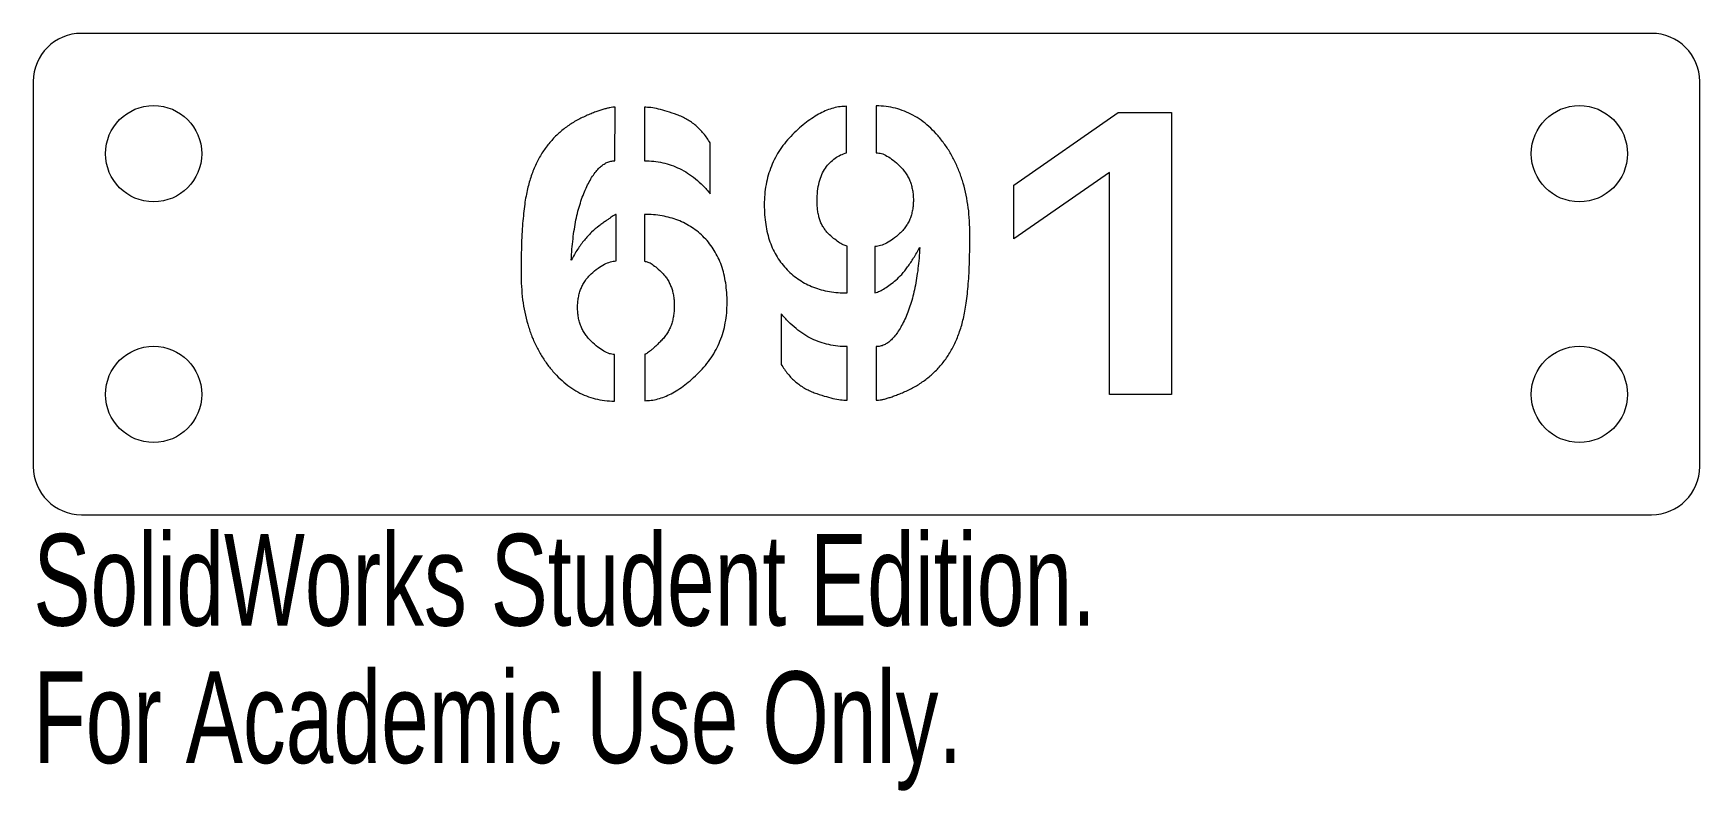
# Model space of a CAD drawing. Header units: inches. Extents: x -3.46 to 0, y -0.57 to 1.
import ezdxf

# ---------------------------------------------------------------- set-up
doc = ezdxf.new("R2010")
doc.units = ezdxf.units.IN
doc.header["$MEASUREMENT"] = 0
doc.styles.add('SLDTEXTSTYLE0', font='TXT', dxfattribs={"width": 0.7})

msp = doc.modelspace()

# ---------------------------------------------------------------- linework, layer by layer
at = {"color": 7, "linetype": 'Continuous', "lineweight": 15}
for p, q in [((-0.1, 1), (-3.3626, 1)), ((-3.4626, 0.9), (-3.4626, 0.1)), ((0, 0.1), (0, 0.9)), ((-2.2543, 0.7352), (-2.2535, 0.8467)), ((-2.1929, 0.8467), (-2.1929, 0.7352)), ((-1.7726, 0.752), (-1.7726, 0.8485)), ((-1.7111, 0.8493), (-1.7111, 0.752)), ((-1.425, 0.6843), (-1.2083, 0.8353)), ((-1.2083, 0.8353), (-1.0977, 0.8353)), ((-1.0977, 0.8353), (-1.0977, 0.25)), ((-2.056, 0.6668), (-2.056, 0.7722)), ((-1.2267, 0.7107), (-1.425, 0.573)), ((-1.2267, 0.25), (-1.2267, 0.7107)), ((-1.425, 0.573), (-1.425, 0.6843)), ((-2.2518, 0.5273), (-2.2518, 0.6239)), ((-2.1929, 0.6239), (-2.1929, 0.5264)), ((-1.7717, 0.4606), (-1.7717, 0.558)), ((-1.7138, 0.5571), (-1.7138, 0.4606)), ((-1.9085, 0.4176), (-1.9085, 0.3123)), ((-1.7717, 0.2377), (-1.7717, 0.3492)), ((-1.7111, 0.3492), (-1.7111, 0.2377)), ((-2.2552, 0.2359), (-2.2552, 0.3325)), ((-2.1921, 0.3334), (-2.1921, 0.2368)), ((-1.0977, 0.25), (-1.2267, 0.25)), ((-3.3626, 0), (-0.1, 0))]:
    msp.add_line(p, q, dxfattribs=at)
for centre in [(-3.2126, 0.75), (-0.25, 0.75), (-3.2126, 0.25), (-0.25, 0.25)]:
    msp.add_circle(centre, 0.1, dxfattribs=at)
for centre, start, end in [((-3.3626, 0.9), 90, 180), ((-0.1, 0.9), 0, 90), ((-3.3626, 0.1), 180, 270), ((-0.1, 0.1), 270, 0)]:
    msp.add_arc(centre, 0.1, start, end, dxfattribs=at)
for points, knots in [([(-2.2535, 0.8467), (-2.2552, 0.8466), (-2.2589, 0.8465), (-2.2649, 0.8455), (-2.2717, 0.844), (-2.2792, 0.8418), (-2.2875, 0.8392), (-2.2966, 0.8358), (-2.3064, 0.8319), (-2.3204, 0.8258), (-2.3379, 0.817), (-2.3576, 0.8041), (-2.3755, 0.7885), (-2.3918, 0.7709), (-2.4063, 0.751), (-2.4184, 0.7285), (-2.4284, 0.7037), (-2.4349, 0.6811), (-2.439, 0.6613), (-2.4418, 0.6442), (-2.444, 0.6253), (-2.4459, 0.6045), (-2.4475, 0.5817), (-2.4484, 0.557), (-2.449, 0.5304), (-2.4494, 0.5025), (-2.4486, 0.4743), (-2.4462, 0.4469), (-2.4417, 0.4209), (-2.4356, 0.3962), (-2.428, 0.3727), (-2.4182, 0.3507), (-2.407, 0.33), (-2.3939, 0.3109), (-2.3797, 0.2936), (-2.3644, 0.2784), (-2.3483, 0.2654), (-2.3313, 0.2548), (-2.3136, 0.2464), (-2.2948, 0.2406), (-2.2753, 0.2368), (-2.262, 0.2362), (-2.2552, 0.2359)], [0, 0, 0, 0, 0.006456, 0.013929, 0.022475, 0.032131, 0.043023, 0.054915, 0.068115, 0.082343, 0.111673, 0.140722, 0.169824, 0.199425, 0.229719, 0.261034, 0.294123, 0.329011, 0.348134, 0.36949, 0.393093, 0.418993, 0.447207, 0.477899, 0.510778, 0.546007, 0.581566, 0.615681, 0.648233, 0.679662, 0.710148, 0.739865, 0.768934, 0.79768, 0.825609, 0.852187, 0.877583, 0.902239, 0.926371, 0.950444, 0.974935, 1, 1, 1, 1]), ([(-2.056, 0.7722), (-2.0582, 0.7756), (-2.0624, 0.7825), (-2.0696, 0.792), (-2.0777, 0.8005), (-2.0858, 0.8085), (-2.0948, 0.8153), (-2.1043, 0.8214), (-2.1144, 0.8267), (-2.1282, 0.8321), (-2.1446, 0.8377), (-2.1627, 0.8427), (-2.1786, 0.8459), (-2.1884, 0.8464), (-2.1929, 0.8467)], [0, 0, 0, 0, 0.075232, 0.148859, 0.220207, 0.290415, 0.359514, 0.429111, 0.498676, 0.56878, 0.702496, 0.818346, 0.916916, 1, 1, 1, 1]), ([(-1.7726, 0.8485), (-1.7771, 0.8483), (-1.7862, 0.8479), (-1.7999, 0.845), (-1.8138, 0.8404), (-1.8278, 0.8338), (-1.842, 0.8255), (-1.8563, 0.8153), (-1.8708, 0.8034), (-1.8851, 0.7897), (-1.8989, 0.7749), (-1.9109, 0.7589), (-1.921, 0.7419), (-1.9293, 0.724), (-1.9358, 0.7053), (-1.9403, 0.6856), (-1.9432, 0.6651), (-1.944, 0.644), (-1.9432, 0.6232), (-1.9411, 0.6032), (-1.9374, 0.5844), (-1.9323, 0.5669), (-1.9255, 0.5505), (-1.9174, 0.5353), (-1.9076, 0.5214), (-1.8966, 0.5087), (-1.8843, 0.4973), (-1.8709, 0.4876), (-1.8567, 0.479), (-1.8414, 0.4725), (-1.8253, 0.4669), (-1.8082, 0.4634), (-1.7902, 0.461), (-1.7779, 0.4608), (-1.7717, 0.4606)], [0, 0, 0, 0, 0.023422, 0.047722, 0.072822, 0.099555, 0.128106, 0.158324, 0.190902, 0.225836, 0.261416, 0.296076, 0.330182, 0.364214, 0.39852, 0.433389, 0.469216, 0.506289, 0.542912, 0.57773, 0.610765, 0.642506, 0.67305, 0.702841, 0.732138, 0.761363, 0.790387, 0.819095, 0.847568, 0.876491, 0.905774, 0.936002, 0.967342, 1, 1, 1, 1]), ([(-1.7111, 0.2377), (-1.7095, 0.2377), (-1.7058, 0.2378), (-1.7001, 0.239), (-1.6934, 0.2403), (-1.6861, 0.2426), (-1.6779, 0.2452), (-1.669, 0.2487), (-1.6591, 0.2524), (-1.6451, 0.2586), (-1.6275, 0.2672), (-1.608, 0.2806), (-1.59, 0.2958), (-1.5737, 0.3135), (-1.5593, 0.3334), (-1.5472, 0.356), (-1.5372, 0.3808), (-1.5307, 0.4034), (-1.5266, 0.4232), (-1.5238, 0.4402), (-1.5216, 0.4592), (-1.5197, 0.48), (-1.5181, 0.5027), (-1.5172, 0.5274), (-1.5166, 0.5539), (-1.5162, 0.5818), (-1.517, 0.61), (-1.5194, 0.6375), (-1.5239, 0.6636), (-1.53, 0.6883), (-1.5376, 0.7118), (-1.5474, 0.7338), (-1.5586, 0.7546), (-1.5717, 0.7738), (-1.5859, 0.7913), (-1.6012, 0.8067), (-1.6174, 0.8195), (-1.6344, 0.8304), (-1.6524, 0.8387), (-1.6712, 0.8447), (-1.6909, 0.8485), (-1.7043, 0.8491), (-1.7111, 0.8493)], [0, 0, 0, 0, 0.006139, 0.013479, 0.021834, 0.031336, 0.041925, 0.053866, 0.066857, 0.081079, 0.110537, 0.139532, 0.168638, 0.198121, 0.22853, 0.259833, 0.292907, 0.327781, 0.346897, 0.368244, 0.391838, 0.417727, 0.445929, 0.476453, 0.509318, 0.544533, 0.580078, 0.614179, 0.646872, 0.678289, 0.708763, 0.738468, 0.767663, 0.796527, 0.824566, 0.851244, 0.876753, 0.901482, 0.92589, 0.950151, 0.974631, 1, 1, 1, 1]), ([(-2.3447, 0.529), (-2.3443, 0.5365), (-2.3435, 0.5512), (-2.3413, 0.5726), (-2.3386, 0.593), (-2.3352, 0.6122), (-2.331, 0.6302), (-2.3262, 0.6473), (-2.3206, 0.6632), (-2.3145, 0.6779), (-2.3078, 0.6912), (-2.301, 0.7029), (-2.2938, 0.7128), (-2.2864, 0.7209), (-2.2788, 0.7273), (-2.2709, 0.7318), (-2.2627, 0.7347), (-2.2571, 0.735), (-2.2543, 0.7352)], [0, 0, 0, 0, 0.093738, 0.183519, 0.268886, 0.349967, 0.427025, 0.500647, 0.570693, 0.637741, 0.699911, 0.755843, 0.806907, 0.852171, 0.892709, 0.930342, 0.965444, 1, 1, 1, 1]), ([(-2.1929, 0.7352), (-2.1864, 0.735), (-2.1736, 0.7347), (-2.1548, 0.7315), (-2.1368, 0.7264), (-2.1194, 0.7192), (-2.1025, 0.7099), (-2.0863, 0.6979), (-2.0705, 0.6836), (-2.061, 0.6725), (-2.056, 0.6668)], [0, 0, 0, 0, 0.122699, 0.241983, 0.35936, 0.477149, 0.597251, 0.723314, 0.85767, 1, 1, 1, 1]), ([(-1.7717, 0.558), (-1.7745, 0.5588), (-1.7808, 0.5607), (-1.79, 0.5667), (-1.8003, 0.5744), (-1.8093, 0.5825), (-1.8164, 0.5902), (-1.8211, 0.5971), (-1.8252, 0.6044), (-1.8283, 0.6126), (-1.8308, 0.6213), (-1.8328, 0.6307), (-1.8337, 0.6409), (-1.8342, 0.6548), (-1.8333, 0.6717), (-1.8301, 0.6903), (-1.8248, 0.7065), (-1.8171, 0.7203), (-1.8075, 0.7314), (-1.7971, 0.7408), (-1.7853, 0.7477), (-1.7768, 0.7505), (-1.7726, 0.752)], [0, 0, 0, 0, 0.035798, 0.079191, 0.131126, 0.192039, 0.225045, 0.258151, 0.292079, 0.326794, 0.363589, 0.402261, 0.44293, 0.486492, 0.571127, 0.646578, 0.714767, 0.777151, 0.836041, 0.891932, 0.945869, 1, 1, 1, 1]), ([(-1.7111, 0.752), (-1.7075, 0.7516), (-1.6997, 0.7509), (-1.688, 0.7449), (-1.6752, 0.7363), (-1.6644, 0.7268), (-1.6557, 0.7178), (-1.6499, 0.7101), (-1.645, 0.702), (-1.6408, 0.6934), (-1.6379, 0.6841), (-1.6355, 0.6744), (-1.6343, 0.6641), (-1.6337, 0.6536), (-1.6343, 0.6431), (-1.6355, 0.6329), (-1.6379, 0.6233), (-1.6408, 0.6142), (-1.645, 0.6058), (-1.6499, 0.5979), (-1.6556, 0.5904), (-1.6645, 0.5819), (-1.6755, 0.5726), (-1.6887, 0.5642), (-1.7014, 0.5587), (-1.7098, 0.5576), (-1.7138, 0.5571)], [0, 0, 0, 0, 0.039619, 0.086141, 0.142246, 0.208982, 0.244921, 0.279507, 0.31444, 0.34947, 0.384845, 0.421249, 0.45929, 0.498487, 0.537684, 0.575263, 0.611214, 0.646147, 0.680335, 0.714475, 0.748692, 0.783628, 0.849514, 0.906678, 0.956015, 1, 1, 1, 1]), ([(-2.2518, 0.6239), (-2.2522, 0.6238), (-2.2533, 0.6234), (-2.2553, 0.6221), (-2.2583, 0.6204), (-2.2621, 0.6177), (-2.267, 0.6144), (-2.2728, 0.6103), (-2.2795, 0.6055), (-2.2899, 0.598), (-2.3033, 0.5868), (-2.3183, 0.5704), (-2.3323, 0.5509), (-2.3405, 0.5365), (-2.3447, 0.529)], [0, 0, 0, 0, 0.0089356, 0.0262266, 0.051588, 0.0868558, 0.130224, 0.1830039, 0.2444299, 0.3145112, 0.4675544, 0.6315313, 0.8082572, 1, 1, 1, 1]), ([(-2.1921, 0.2368), (-2.1876, 0.237), (-2.1785, 0.2373), (-2.1647, 0.2403), (-2.1509, 0.2449), (-2.1368, 0.2513), (-2.1227, 0.2596), (-2.1084, 0.2698), (-2.0939, 0.2816), (-2.0795, 0.2951), (-2.0658, 0.3099), (-2.0537, 0.3259), (-2.0437, 0.3429), (-2.0354, 0.3607), (-2.0289, 0.3793), (-2.0243, 0.399), (-2.0215, 0.4194), (-2.0207, 0.4404), (-2.0215, 0.4612), (-2.0236, 0.4811), (-2.0273, 0.4999), (-2.0324, 0.5175), (-2.0392, 0.5338), (-2.0473, 0.5491), (-2.0571, 0.563), (-2.0681, 0.5757), (-2.0805, 0.5869), (-2.0937, 0.597), (-2.108, 0.6052), (-2.1232, 0.6122), (-2.1393, 0.6173), (-2.1564, 0.6211), (-2.1743, 0.6235), (-2.1866, 0.6237), (-2.1929, 0.6239)], [0, 0, 0, 0, 0.023452, 0.047784, 0.072917, 0.099592, 0.12818, 0.158438, 0.190917, 0.225745, 0.261372, 0.295899, 0.33005, 0.363926, 0.398276, 0.432975, 0.468849, 0.505749, 0.54242, 0.577283, 0.610361, 0.642142, 0.672727, 0.702556, 0.731891, 0.761153, 0.790216, 0.818915, 0.847503, 0.876353, 0.905605, 0.935919, 0.9673, 1, 1, 1, 1]), ([(-1.7138, 0.4606), (-1.7104, 0.4618), (-1.7033, 0.4645), (-1.6928, 0.4705), (-1.6816, 0.4781), (-1.6696, 0.4875), (-1.6573, 0.4997), (-1.6451, 0.5153), (-1.6327, 0.534), (-1.6249, 0.5479), (-1.6207, 0.5553)], [0, 0, 0, 0, 0.078421, 0.1679005, 0.2661143, 0.377156, 0.5033434, 0.648237, 0.8133036, 1, 1, 1, 1]), ([(-1.6207, 0.5553), (-1.6211, 0.5478), (-1.6219, 0.5332), (-1.6241, 0.5118), (-1.6271, 0.4915), (-1.6304, 0.4723), (-1.6346, 0.4541), (-1.6395, 0.4371), (-1.6451, 0.4212), (-1.6512, 0.4064), (-1.6579, 0.3932), (-1.6648, 0.3815), (-1.6718, 0.3716), (-1.6792, 0.3635), (-1.6867, 0.3571), (-1.6946, 0.3525), (-1.7028, 0.3497), (-1.7083, 0.3493), (-1.7111, 0.3492)], [0, 0, 0, 0, 0.093791, 0.183095, 0.268585, 0.349711, 0.427328, 0.501137, 0.571222, 0.638308, 0.700513, 0.756476, 0.807258, 0.852547, 0.893109, 0.930303, 0.965425, 1, 1, 1, 1]), ([(-2.2552, 0.3325), (-2.2587, 0.333), (-2.2663, 0.3341), (-2.2778, 0.3401), (-2.2903, 0.3487), (-2.3012, 0.358), (-2.3099, 0.3668), (-2.3156, 0.3745), (-2.3207, 0.3825), (-2.3247, 0.3911), (-2.3278, 0.4003), (-2.3301, 0.4099), (-2.3313, 0.4201), (-2.3319, 0.4307), (-2.3313, 0.4412), (-2.3301, 0.4514), (-2.3277, 0.461), (-2.3248, 0.4702), (-2.3206, 0.4786), (-2.3156, 0.4865), (-2.31, 0.494), (-2.3011, 0.5025), (-2.29, 0.5117), (-2.2768, 0.5201), (-2.2641, 0.5257), (-2.2557, 0.5268), (-2.2518, 0.5273)], [0, 0, 0, 0, 0.038641, 0.084699, 0.140645, 0.207043, 0.24279, 0.277517, 0.312194, 0.347367, 0.382442, 0.418995, 0.456727, 0.496084, 0.535441, 0.573174, 0.609726, 0.644802, 0.67913, 0.713409, 0.747766, 0.782845, 0.849361, 0.906759, 0.956297, 1, 1, 1, 1]), ([(-2.1929, 0.5264), (-2.1904, 0.526), (-2.1847, 0.5251), (-2.1759, 0.52), (-2.166, 0.512), (-2.1568, 0.5036), (-2.1495, 0.4954), (-2.1443, 0.4884), (-2.1402, 0.4805), (-2.1366, 0.4723), (-2.134, 0.4633), (-2.132, 0.4537), (-2.1309, 0.4435), (-2.1306, 0.4329), (-2.1309, 0.4223), (-2.1323, 0.412), (-2.1345, 0.4022), (-2.1373, 0.3928), (-2.1413, 0.384), (-2.1461, 0.3758), (-2.1518, 0.368), (-2.1582, 0.361), (-2.1647, 0.3548), (-2.1705, 0.3491), (-2.1758, 0.3444), (-2.1802, 0.3404), (-2.1842, 0.3375), (-2.1874, 0.3354), (-2.1899, 0.3337), (-2.1915, 0.3335), (-2.1921, 0.3334)], [0, 0, 0, 0, 0.030309, 0.070804, 0.122737, 0.187529, 0.222919, 0.258305, 0.294392, 0.331217, 0.369244, 0.409041, 0.450929, 0.495184, 0.539439, 0.581972, 0.623002, 0.662826, 0.702186, 0.741362, 0.780077, 0.819874, 0.857772, 0.890893, 0.919629, 0.944349, 0.964433, 0.980164, 0.992041, 1, 1, 1, 1]), ([(-1.7717, 0.3492), (-1.7782, 0.3493), (-1.791, 0.3497), (-1.8097, 0.3529), (-1.8278, 0.358), (-1.8452, 0.3651), (-1.862, 0.3746), (-1.8782, 0.3866), (-1.8941, 0.4008), (-1.9036, 0.4119), (-1.9085, 0.4176)], [0, 0, 0, 0, 0.122717, 0.242019, 0.359413, 0.477219, 0.59773, 0.723812, 0.857649, 1, 1, 1, 1]), ([(-1.9085, 0.3123), (-1.9064, 0.3089), (-1.9021, 0.302), (-1.8949, 0.2925), (-1.8871, 0.2838), (-1.8787, 0.2761), (-1.8699, 0.269), (-1.8604, 0.2629), (-1.8503, 0.2577), (-1.8366, 0.252), (-1.8201, 0.2467), (-1.8019, 0.2416), (-1.786, 0.2385), (-1.7762, 0.2379), (-1.7717, 0.2377)], [0, 0, 0, 0, 0.075174, 0.148744, 0.220088, 0.290277, 0.35919, 0.428733, 0.498245, 0.568594, 0.701958, 0.817718, 0.91698, 1, 1, 1, 1])]:
    msp.add_open_spline(points, degree=3, knots=knots, dxfattribs=at)

# ---------------------------------------------------------------- texts
at = {"color": 7, "linetype": 'Continuous', "char_height": 0.1903, "attachment_point": 1, "style": 'SLDTEXTSTYLE0'}
for s, insert in [('SolidWorks Student Edition.', (-3.4626, -0.0401)), ('For Academic Use Only.', (-3.4626, -0.3256))]:
    msp.add_mtext(s, dxfattribs=dict(at, insert=insert))

doc.saveas('drawing.dxf')
